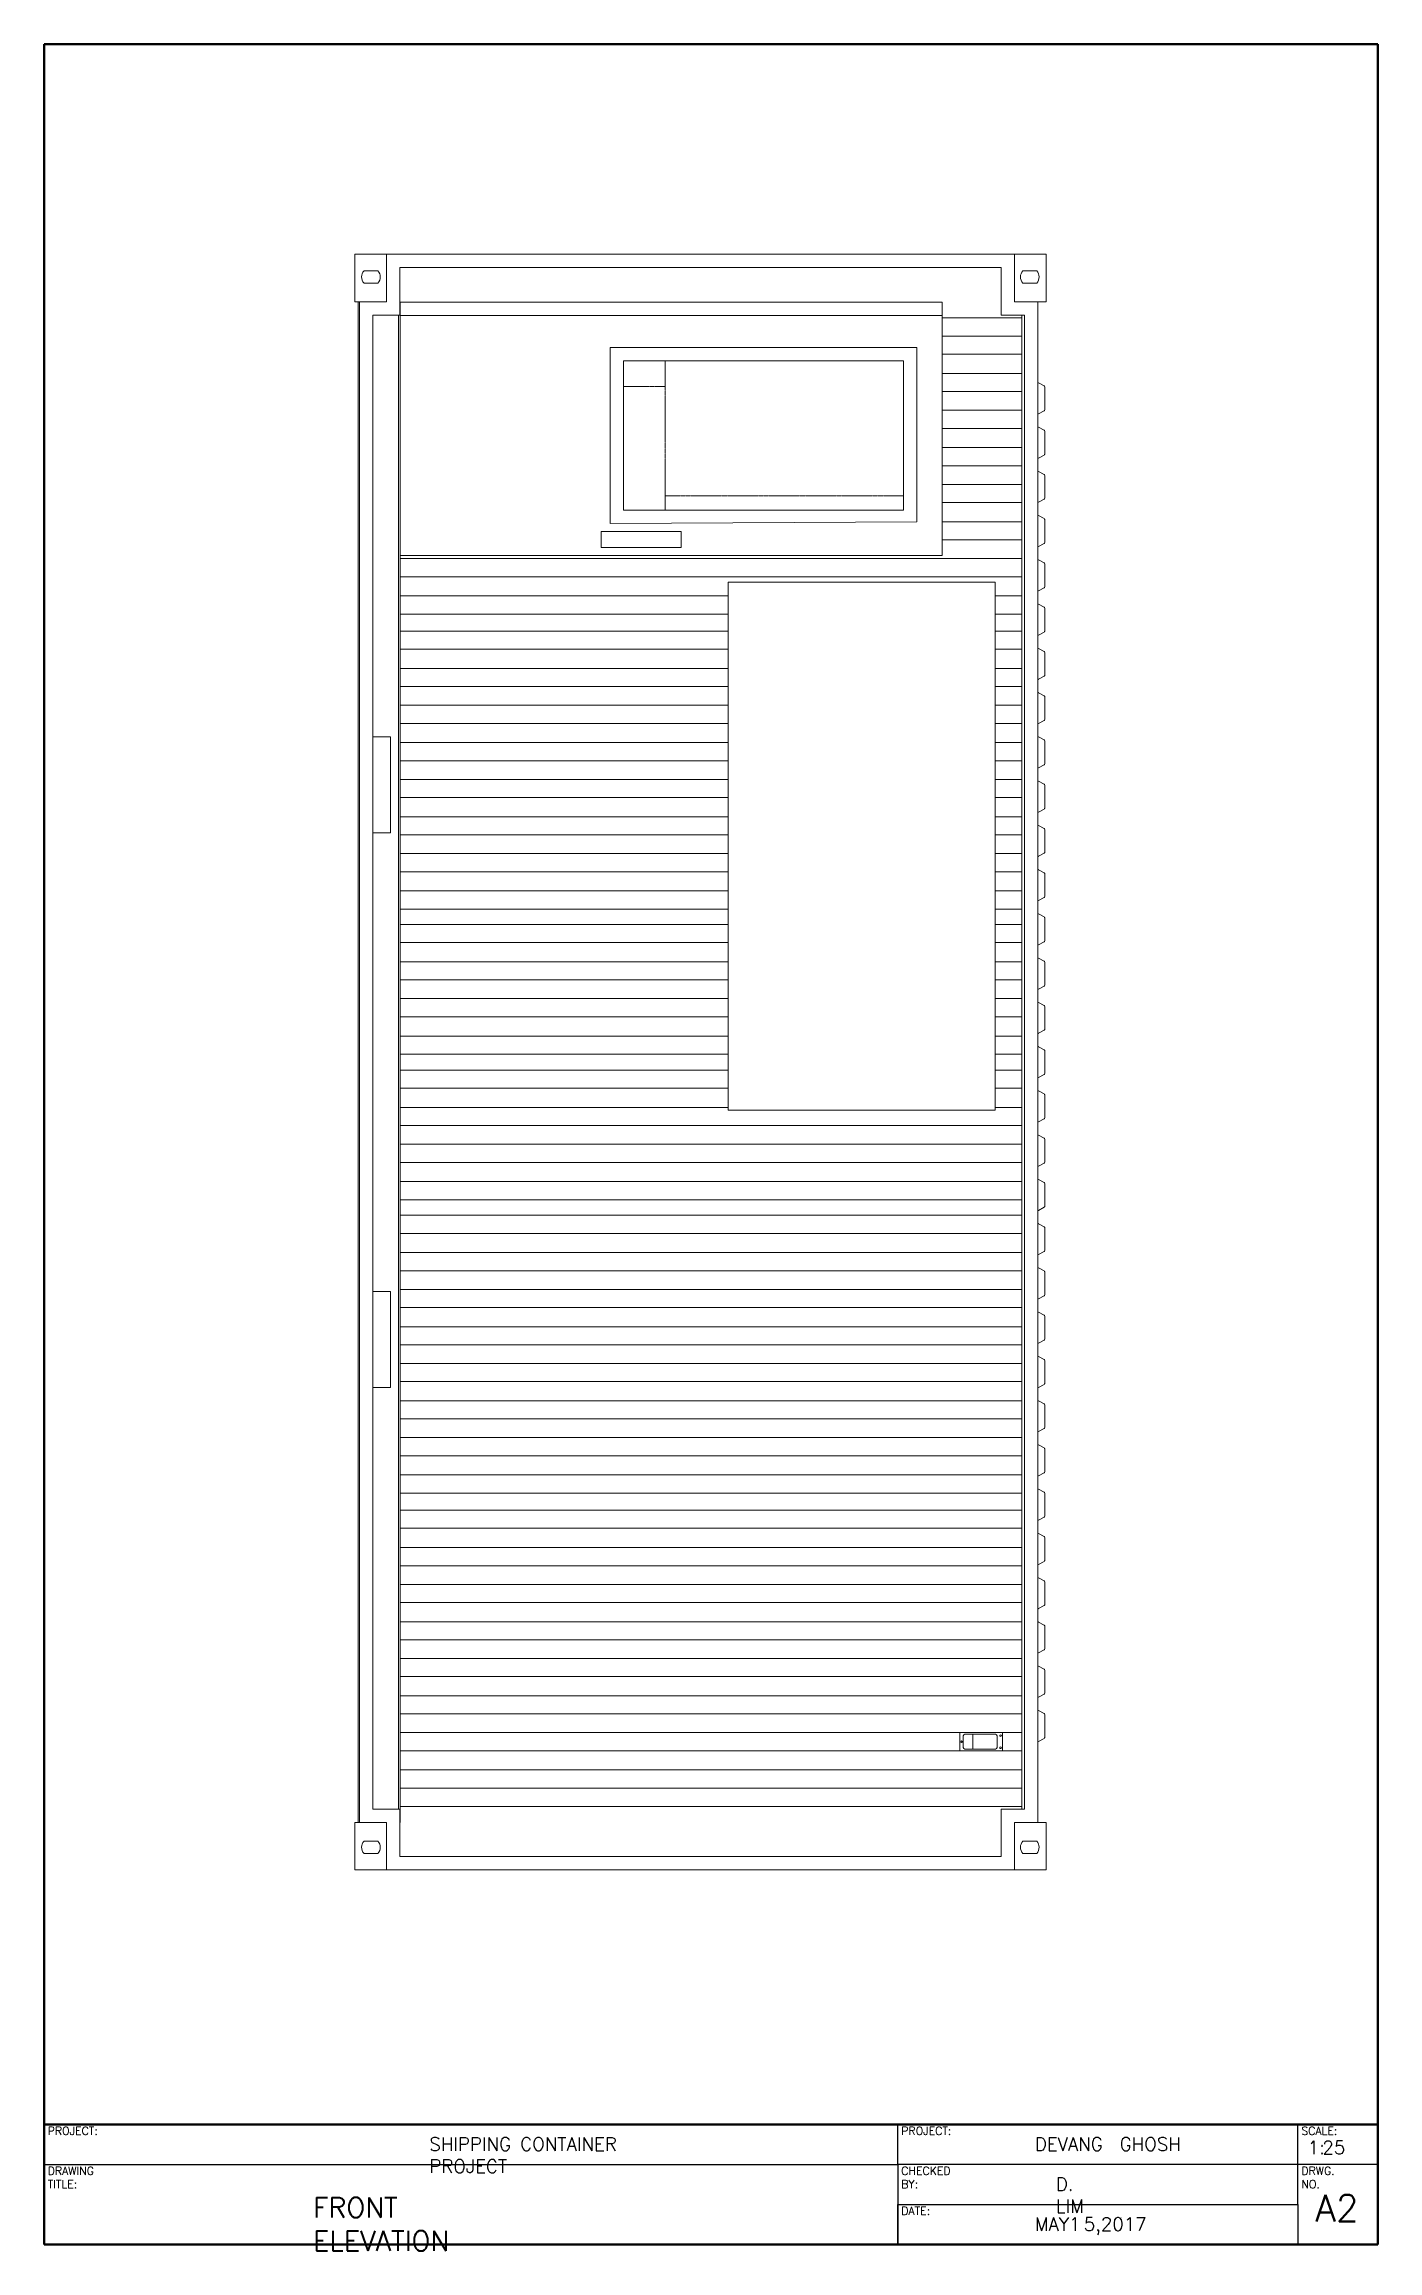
# Model space of a CAD drawing. Header units: millimetres. Extents: x -114891 to 6090, y -66971 to -39451.
# Drawn here: x -10721 to -5721, y -57394 to -49120 of the extents above; entities that cross this region are included whole.
import ezdxf

# ---------------------------------------------------------------- set-up
doc = ezdxf.new("R2010")
doc.units = ezdxf.units.MM
doc.header["$LTSCALE"] = 0.05
doc.linetypes.add('HIDDENX2', pattern=[19.05, 12.7, -6.35])
for name, color, linetype, lineweight in [('Border', 160, 'Continuous', 70), ('Final White Lines', 7, 'Continuous', 9), ('Lines', 181, 'Continuous', 30), ('text', 7, 'Continuous', 5), ('Window View', 253, 'HIDDENX2', 5)]:
    doc.layers.add(name, color=color, linetype=linetype, lineweight=lineweight)
doc.layers.add('Yellow', color=40, linetype='Continuous')
doc.styles.add('Dim', font='simplex.shx', dxfattribs={"height": 2.5})
doc.styles.get("Standard").update_dxf_attribs({"font": 'simplex8.shx'})

msp = doc.modelspace()

# ---------------------------------------------------------------- linework, layer by layer
at = {"layer": 'Border'}
for p, q in [((-10720.813, -49119.898), (-5720.813, -49119.898)), ((-10720.813, -57369.898), (-10720.813, -49119.898)), ((-5720.813, -49119.898), (-5720.813, -57369.898)), ((-7520.813, -56919.898), (-10720.813, -56919.898)), ((-10720.813, -56919.898), (-7520.813, -56919.898)), ((-7520.813, -56919.898), (-6020.813, -56919.898)), ((-6020.813, -56919.898), (-5720.813, -56919.898)), ((-5720.813, -57369.898), (-5720.813, -57069.898)), ((-5720.813, -57369.898), (-10720.813, -57369.898)), ((-6020.813, -57369.898), (-5720.813, -57369.898))]:
    msp.add_line(p, q, dxfattribs=at)
at = {"layer": 'Final White Lines'}
for p, q in [((-9555.563, -49907.898), (-7064.563, -49907.898)), ((-9521.687, -49969.476), (-9469.44, -49969.476)), ((-9387.563, -49957.898), (-7132.563, -49957.898)), ((-7051.897, -49969.476), (-6999.65, -49969.476)), ((-9521.687, -50016.321), (-9469.44, -50016.321)), ((-7051.897, -50016.321), (-6999.65, -50016.321)), ((-9544.063, -52936.898), (-9544.063, -50085.898)), ((-9538.063, -52936.898), (-9538.063, -50085.898)), ((-9488.063, -52936.898), (-9488.063, -50135.898)), ((-9392.063, -52936.898), (-9392.063, -50135.898)), ((-9387.563, -50085.898), (-9386.063, -50085.898)), ((-9386.063, -50136.838), (-9386.063, -50085.898)), ((-9386.063, -50086.838), (-7598.849, -50086.838)), ((-9386.063, -50086.838), (-7354.063, -50086.838)), ((-9386.063, -52936.898), (-9386.063, -50136.838)), ((-7598.849, -50136.838), (-9386.063, -50136.838)), ((-7598.849, -50136.838), (-7354.063, -50136.838)), ((-7354.063, -50086.838), (-7354.063, -51036.838)), ((-7055.563, -55737.898), (-7055.563, -50135.898)), ((-7055.563, -50135.898), (-7055.563, -55737.898)), ((-7045.563, -50135.898), (-7045.563, -55737.898)), ((-6995.563, -55787.898), (-6995.563, -50085.898)), ((-6995.563, -50085.898), (-6995.563, -55787.898)), ((-7354.063, -50145.898), (-7055.563, -50145.898)), ((-8598.849, -50916.838), (-8598.849, -50256.838)), ((-7448.849, -50256.838), (-8598.849, -50256.838)), ((-7448.849, -50256.838), (-7448.849, -50910.898)), ((-8548.849, -50866.838), (-8548.849, -50306.838)), ((-7498.849, -50306.838), (-8548.849, -50306.838)), ((-8548.849, -50306.838), (-8548.849, -50403.898)), ((-7498.849, -50306.838), (-7498.849, -50866.838)), ((-8548.849, -50866.838), (-7498.849, -50866.838)), ((-8632.049, -51006.838), (-8632.049, -50946.838)), ((-8632.049, -50946.838), (-8332.049, -50946.838)), ((-8598.849, -50916.838), (-7448.849, -50910.898)), ((-8332.049, -51006.838), (-8332.049, -50946.838)), ((-9386.063, -51036.838), (-7598.849, -51036.838)), ((-8632.049, -51006.838), (-8332.049, -51006.838)), ((-7598.849, -51036.838), (-7354.063, -51036.838)), ((-8156.044, -51136.838), (-7156.044, -51136.838)), ((-8156.044, -51136.838), (-8156.044, -53116.838)), ((-7156.044, -51136.838), (-7156.044, -53116.838)), ((-9544.063, -52936.898), (-9544.063, -55787.898)), ((-9538.063, -52936.898), (-9538.063, -55787.898)), ((-9392.063, -52936.898), (-9392.063, -55737.898)), ((-9386.063, -52936.898), (-9386.063, -55787.898)), ((-8156.044, -53116.838), (-7156.044, -53116.838)), ((-7287.563, -55450.898), (-7287.563, -55518.898)), ((-7127.563, -55450.898), (-7287.563, -55450.898)), ((-7127.563, -55518.898), (-7287.563, -55518.898)), ((-7238.838, -55457.068), (-7238.838, -55512.728)), ((-7127.563, -55450.898), (-7127.563, -55518.898)), ((-9386.063, -55727.898), (-7055.563, -55727.898)), ((-9387.563, -55787.898), (-9386.063, -55787.898)), ((-9521.687, -55857.476), (-9469.44, -55857.476)), ((-9521.687, -55904.321), (-9469.44, -55904.321)), ((-9387.563, -55915.898), (-7132.563, -55915.898)), ((-7051.897, -55857.476), (-6999.65, -55857.476)), ((-7051.897, -55904.321), (-6999.65, -55904.321)), ((-9555.563, -55965.898), (-7064.563, -55965.898))]:
    msp.add_line(p, q, dxfattribs=at)
at = {"layer": 'Final White Lines', "color": 251}
for p, q in [((-7354.063, -50214.898), (-7055.563, -50214.898)), ((-7354.063, -50282.898), (-7055.563, -50282.898)), ((-7354.063, -50354.898), (-7055.563, -50354.898)), ((-7354.063, -50422.898), (-7055.563, -50422.898)), ((-7354.063, -50492.898), (-7055.563, -50492.898)), ((-7354.063, -50560.898), (-7055.563, -50560.898)), ((-7354.063, -50632.898), (-7055.563, -50632.898)), ((-7354.063, -50700.898), (-7055.563, -50700.898)), ((-7354.063, -50770.898), (-7055.563, -50770.898)), ((-7354.063, -50838.898), (-7055.563, -50838.898)), ((-7354.063, -50910.898), (-7055.563, -50910.898)), ((-9386.063, -51048.898), (-7055.563, -51048.898)), ((-7354.063, -50978.898), (-7055.563, -50978.898)), ((-9386.063, -51116.898), (-7055.563, -51116.898)), ((-9386.063, -51188.898), (-8156.044, -51188.898)), ((-7156.044, -51188.898), (-7055.563, -51188.898)), ((-9386.063, -51256.898), (-8156.044, -51256.898)), ((-7156.044, -51256.898), (-7055.563, -51256.898)), ((-9386.063, -51320.898), (-8156.044, -51320.898)), ((-7156.044, -51320.898), (-7055.563, -51320.898)), ((-9386.063, -51388.898), (-8156.044, -51388.898)), ((-9386.063, -51460.898), (-8156.044, -51460.898)), ((-7156.044, -51388.898), (-7055.563, -51388.898)), ((-7156.044, -51460.898), (-7055.563, -51460.898)), ((-9386.063, -51528.898), (-8156.044, -51528.898)), ((-7156.044, -51528.898), (-7055.563, -51528.898)), ((-9386.063, -51598.898), (-8156.044, -51598.898)), ((-7156.044, -51598.898), (-7055.563, -51598.898)), ((-9386.063, -51666.898), (-8156.044, -51666.898)), ((-7156.044, -51666.898), (-7055.563, -51666.898)), ((-9386.063, -51738.898), (-8156.044, -51738.898)), ((-7156.044, -51738.898), (-7055.563, -51738.898)), ((-9386.063, -51806.898), (-8156.044, -51806.898)), ((-9386.063, -51876.898), (-8156.044, -51876.898)), ((-7156.044, -51806.898), (-7055.563, -51806.898)), ((-7156.044, -51876.898), (-7055.563, -51876.898)), ((-9386.063, -51944.898), (-8156.044, -51944.898)), ((-7156.044, -51944.898), (-7055.563, -51944.898)), ((-9386.063, -52016.898), (-8156.044, -52016.898)), ((-7156.044, -52016.898), (-7055.563, -52016.898)), ((-9386.063, -52084.898), (-8156.044, -52084.898)), ((-7156.044, -52084.898), (-7055.563, -52084.898)), ((-9386.063, -52154.898), (-8156.044, -52154.898)), ((-7156.044, -52154.898), (-7055.563, -52154.898)), ((-9386.063, -52222.898), (-8156.044, -52222.898)), ((-7156.044, -52222.898), (-7055.563, -52222.898)), ((-9386.063, -52294.898), (-8156.044, -52294.898)), ((-9386.063, -52362.898), (-8156.044, -52362.898)), ((-7156.044, -52294.898), (-7055.563, -52294.898)), ((-7156.044, -52362.898), (-7055.563, -52362.898)), ((-9386.063, -52420.898), (-8156.044, -52420.898)), ((-7156.044, -52420.898), (-7055.563, -52420.898)), ((-9386.063, -52488.898), (-8156.044, -52488.898)), ((-7156.044, -52488.898), (-7055.563, -52488.898)), ((-9386.063, -52560.898), (-8156.044, -52560.898)), ((-7156.044, -52560.898), (-7055.563, -52560.898)), ((-9386.063, -52628.898), (-8156.044, -52628.898)), ((-9386.063, -52698.898), (-8156.044, -52698.898)), ((-7156.044, -52628.898), (-7055.563, -52628.898)), ((-7156.044, -52698.898), (-7055.563, -52698.898)), ((-9386.063, -52766.898), (-8156.044, -52766.898)), ((-7156.044, -52766.898), (-7055.563, -52766.898)), ((-9386.063, -52838.898), (-8156.044, -52838.898)), ((-7156.044, -52838.898), (-7055.563, -52838.898)), ((-9386.063, -52906.898), (-8156.044, -52906.898)), ((-7156.044, -52906.898), (-7055.563, -52906.898)), ((-9386.063, -52966.898), (-8156.044, -52966.898)), ((-9386.063, -53034.898), (-8156.044, -53034.898)), ((-7156.044, -52966.898), (-7055.563, -52966.898)), ((-7156.044, -53034.898), (-7055.563, -53034.898)), ((-9386.063, -53106.898), (-8156.044, -53106.898)), ((-7156.044, -53106.898), (-7055.563, -53106.898)), ((-9386.063, -53174.898), (-7055.563, -53174.898)), ((-9386.063, -53244.898), (-7055.563, -53244.898)), ((-9386.063, -53312.898), (-7055.563, -53312.898)), ((-9386.063, -53384.898), (-7055.563, -53384.898)), ((-9386.063, -53452.898), (-7055.563, -53452.898)), ((-9386.063, -53510.898), (-7055.563, -53510.898)), ((-9386.063, -53578.898), (-7055.563, -53578.898)), ((-9386.063, -53650.898), (-7055.563, -53650.898)), ((-9386.063, -53718.898), (-7055.563, -53718.898)), ((-9386.063, -53788.898), (-7055.563, -53788.898)), ((-9386.063, -53856.898), (-7055.563, -53856.898)), ((-9386.063, -53928.898), (-7055.563, -53928.898)), ((-9386.063, -53996.898), (-7055.563, -53996.898)), ((-9386.063, -54066.898), (-7055.563, -54066.898)), ((-9386.063, -54134.898), (-7055.563, -54134.898)), ((-9386.063, -54206.898), (-7055.563, -54206.898)), ((-9386.063, -54274.898), (-7055.563, -54274.898)), ((-9386.063, -54344.898), (-7055.563, -54344.898)), ((-9386.063, -54412.898), (-7055.563, -54412.898)), ((-9386.063, -54484.898), (-7055.563, -54484.898)), ((-9386.063, -54552.898), (-7055.563, -54552.898)), ((-9386.063, -54616.898), (-7055.563, -54616.898)), ((-9386.063, -54684.898), (-7055.563, -54684.898)), ((-9386.063, -54756.898), (-7055.563, -54756.898)), ((-9386.063, -54824.898), (-7055.563, -54824.898)), ((-9386.063, -54894.898), (-7055.563, -54894.898)), ((-9386.063, -54962.898), (-7055.563, -54962.898)), ((-9386.063, -55034.898), (-7055.563, -55034.898)), ((-9386.063, -55102.898), (-7055.563, -55102.898)), ((-9386.063, -55172.898), (-7055.563, -55172.898)), ((-9386.063, -55240.898), (-7055.563, -55240.898)), ((-9386.063, -55312.898), (-7055.563, -55312.898)), ((-9386.063, -55380.898), (-7055.563, -55380.898)), ((-9386.063, -55450.898), (-7055.563, -55450.898)), ((-9386.063, -55518.898), (-7055.563, -55518.898)), ((-9386.063, -55590.898), (-7055.563, -55590.898)), ((-9386.063, -55658.898), (-7055.563, -55658.898))]:
    msp.add_line(p, q, dxfattribs=at)
at = {"layer": 'Final White Lines', "elevation": 0, "flags": 128}
for points in [[(-9555.563, -50085.898), (-9555.563, -49907.898), (-9437.563, -49907.898), (-9437.563, -50085.898)], [(-7082.563, -50085.898), (-7082.563, -49907.898), (-6964.563, -49907.898), (-6964.563, -50085.898)], [(-9555.563, -55787.898), (-9555.563, -55965.898), (-9437.563, -55965.898), (-9437.563, -55787.898)], [(-7082.563, -55787.898), (-7082.563, -55965.898), (-6964.563, -55965.898), (-6964.563, -55787.898)]]:
    msp.add_lwpolyline(points, close=True, dxfattribs=at)
for points in [[(-9387.563, -49957.898), (-9387.563, -50135.898), (-9488.063, -50135.898)], [(-7045.563, -50135.898), (-7132.563, -50135.898), (-7132.563, -49957.898)], [(-9488.063, -51716.898), (-9422.063, -51716.898), (-9422.063, -52076.898), (-9488.063, -52076.898)], [(-9387.563, -55915.898), (-9387.563, -55737.898), (-9488.063, -55737.898), (-9488.063, -52936.898)], [(-9488.063, -54156.898), (-9422.063, -54156.898), (-9422.063, -53796.898), (-9488.063, -53796.898)], [(-7045.563, -55737.898), (-7132.563, -55737.898), (-7132.563, -55915.898)]]:
    msp.add_lwpolyline(points, dxfattribs=at)
for points in [[(-6995.563, -50530.911), (-6995.563, -50509.377, -0.279959), (-6993.407, -50505.827), (-6971.72, -50494.566, 0.279959), (-6969.563, -50491.016), (-6969.563, -50404.877, 0.279959), (-6971.72, -50401.327), (-6993.407, -50390.066, -0.279959), (-6995.563, -50386.516), (-6995.563, -50364.981)], [(-6995.563, -50696.842), (-6995.563, -50675.307, -0.279959), (-6993.407, -50671.757), (-6971.72, -50660.496, 0.279959), (-6969.563, -50656.946), (-6969.563, -50570.807, 0.279959), (-6971.72, -50567.257), (-6993.407, -50555.996, -0.279959), (-6995.563, -50552.446), (-6995.563, -50530.911)], [(-6995.563, -50862.772), (-6995.563, -50841.237, -0.279959), (-6993.407, -50837.687), (-6971.72, -50826.426, 0.279959), (-6969.563, -50822.877), (-6969.563, -50736.737, 0.279959), (-6971.72, -50733.187), (-6993.407, -50721.926, -0.279959), (-6995.563, -50718.377), (-6995.563, -50696.842)], [(-6995.563, -51028.702), (-6995.563, -51007.167, -0.279959), (-6993.407, -51003.617), (-6971.72, -50992.357, 0.279959), (-6969.563, -50988.807), (-6969.563, -50902.667, 0.279959), (-6971.72, -50899.117), (-6993.407, -50887.857, -0.279959), (-6995.563, -50884.307), (-6995.563, -50862.772)], [(-6995.563, -51194.632), (-6995.563, -51173.097, -0.279959), (-6993.407, -51169.547), (-6971.72, -51158.287, 0.279959), (-6969.563, -51154.737), (-6969.563, -51068.597, 0.279959), (-6971.72, -51065.047), (-6993.407, -51053.787, -0.279959), (-6995.563, -51050.237), (-6995.563, -51028.702)], [(-6995.563, -51360.562), (-6995.563, -51339.027, -0.279959), (-6993.407, -51335.477), (-6971.72, -51324.217, 0.279959), (-6969.563, -51320.667), (-6969.563, -51234.527, 0.279959), (-6971.72, -51230.977), (-6993.407, -51219.717, -0.279959), (-6995.563, -51216.167), (-6995.563, -51194.632)], [(-6995.563, -51526.492), (-6995.563, -51504.957, -0.279959), (-6993.407, -51501.407), (-6971.72, -51490.147, 0.279959), (-6969.563, -51486.597), (-6969.563, -51400.457, 0.279959), (-6971.72, -51396.907), (-6993.407, -51385.647, -0.279959), (-6995.563, -51382.097), (-6995.563, -51360.562)], [(-6995.563, -51692.422), (-6995.563, -51670.887, -0.279959), (-6993.407, -51667.337), (-6971.72, -51656.077, 0.279959), (-6969.563, -51652.527), (-6969.563, -51566.387, 0.279959), (-6971.72, -51562.837), (-6993.407, -51551.577, -0.279959), (-6995.563, -51548.027), (-6995.563, -51526.492)], [(-6995.563, -51858.353), (-6995.563, -51836.818, -0.279959), (-6993.407, -51833.268), (-6971.72, -51822.007, 0.279959), (-6969.563, -51818.457), (-6969.563, -51732.318, 0.279959), (-6971.72, -51728.768), (-6993.407, -51717.507, -0.279959), (-6995.563, -51713.957), (-6995.563, -51692.422)], [(-6995.563, -52024.283), (-6995.563, -52002.748, -0.279959), (-6993.407, -51999.198), (-6971.72, -51987.937, 0.279959), (-6969.563, -51984.387), (-6969.563, -51898.248, 0.279959), (-6971.72, -51894.698), (-6993.407, -51883.437, -0.279959), (-6995.563, -51879.887), (-6995.563, -51858.353)], [(-6995.563, -52190.213), (-6995.563, -52168.678, -0.279959), (-6993.407, -52165.128), (-6971.72, -52153.868, 0.279959), (-6969.563, -52150.318), (-6969.563, -52064.178, 0.279959), (-6971.72, -52060.628), (-6993.407, -52049.368, -0.279959), (-6995.563, -52045.818), (-6995.563, -52024.283)], [(-6995.563, -52356.143), (-6995.563, -52334.608, -0.279959), (-6993.407, -52331.058), (-6971.72, -52319.798, 0.279959), (-6969.563, -52316.248), (-6969.563, -52230.108, 0.279959), (-6971.72, -52226.558), (-6993.407, -52215.298, -0.279959), (-6995.563, -52211.748), (-6995.563, -52190.213)], [(-6995.563, -52522.073), (-6995.563, -52500.538, -0.279959), (-6993.407, -52496.988), (-6971.72, -52485.728, 0.279959), (-6969.563, -52482.178), (-6969.563, -52396.038, 0.279959), (-6971.72, -52392.488), (-6993.407, -52381.228, -0.279959), (-6995.563, -52377.678), (-6995.563, -52356.143)], [(-6995.563, -52688.003), (-6995.563, -52666.468, -0.279959), (-6993.407, -52662.918), (-6971.72, -52651.658, 0.279959), (-6969.563, -52648.108), (-6969.563, -52561.968, 0.279959), (-6971.72, -52558.418), (-6993.407, -52547.158, -0.279959), (-6995.563, -52543.608), (-6995.563, -52522.073)], [(-6995.563, -52853.933), (-6995.563, -52832.398, -0.279959), (-6993.407, -52828.848), (-6971.72, -52817.588, 0.279959), (-6969.563, -52814.038), (-6969.563, -52727.898, 0.279959), (-6971.72, -52724.348), (-6993.407, -52713.088, -0.279959), (-6995.563, -52709.538), (-6995.563, -52688.003)], [(-6969.563, -52936.898), (-6969.563, -52893.829, 0.279959), (-6971.72, -52890.279), (-6993.407, -52879.018, -0.279959), (-6995.563, -52875.468), (-6995.563, -52853.933)], [(-6969.563, -52936.898), (-6969.563, -52979.968, -0.279959), (-6971.72, -52983.518), (-6993.407, -52994.779, 0.279959), (-6995.563, -52998.329), (-6995.563, -53019.864)], [(-6995.563, -53019.864), (-6995.563, -53041.398, 0.279959), (-6993.407, -53044.948), (-6971.72, -53056.209, -0.279959), (-6969.563, -53059.759), (-6969.563, -53145.898, -0.279959), (-6971.72, -53149.448), (-6993.407, -53160.709, 0.279959), (-6995.563, -53164.259), (-6995.563, -53185.794)], [(-6995.563, -53185.794), (-6995.563, -53207.329, 0.279959), (-6993.407, -53210.879), (-6971.72, -53222.139, -0.279959), (-6969.563, -53225.689), (-6969.563, -53311.829, -0.279959), (-6971.72, -53315.379), (-6993.407, -53326.639, 0.279959), (-6995.563, -53330.189), (-6995.563, -53351.724)], [(-6995.563, -53351.724), (-6995.563, -53373.259, 0.279959), (-6993.407, -53376.809), (-6971.72, -53388.069, -0.279959), (-6969.563, -53391.619), (-6969.563, -53477.759, -0.279959), (-6971.72, -53481.309), (-6993.407, -53492.569, 0.279959), (-6995.563, -53496.119), (-6995.563, -53517.654)], [(-6995.563, -53517.654), (-6995.563, -53539.189, 0.279959), (-6993.407, -53542.739), (-6971.72, -53553.999, -0.279959), (-6969.563, -53557.549), (-6969.563, -53643.689, -0.279959), (-6971.72, -53647.239), (-6993.407, -53658.499, 0.279959), (-6995.563, -53662.049), (-6995.563, -53683.584)], [(-6995.563, -53683.584), (-6995.563, -53705.119, 0.279959), (-6993.407, -53708.669), (-6971.72, -53719.929, -0.279959), (-6969.563, -53723.479), (-6969.563, -53809.619, -0.279959), (-6971.72, -53813.169), (-6993.407, -53824.429, 0.279959), (-6995.563, -53827.979), (-6995.563, -53849.514)], [(-6995.563, -53849.514), (-6995.563, -53871.049, 0.279959), (-6993.407, -53874.599), (-6971.72, -53885.859, -0.279959), (-6969.563, -53889.409), (-6969.563, -53975.549, -0.279959), (-6971.72, -53979.099), (-6993.407, -53990.359, 0.279959), (-6995.563, -53993.909), (-6995.563, -54015.444)], [(-6995.563, -54015.444), (-6995.563, -54036.979, 0.279959), (-6993.407, -54040.529), (-6971.72, -54051.79, -0.279959), (-6969.563, -54055.34), (-6969.563, -54141.479, -0.279959), (-6971.72, -54145.029), (-6993.407, -54156.29, 0.279959), (-6995.563, -54159.84), (-6995.563, -54181.374)], [(-6995.563, -54181.374), (-6995.563, -54202.909, 0.279959), (-6993.407, -54206.459), (-6971.72, -54217.72, -0.279959), (-6969.563, -54221.27), (-6969.563, -54307.409, -0.279959), (-6971.72, -54310.959), (-6993.407, -54322.22, 0.279959), (-6995.563, -54325.77), (-6995.563, -54347.305)], [(-6995.563, -54347.305), (-6995.563, -54368.84, 0.279959), (-6993.407, -54372.39), (-6971.72, -54383.65, -0.279959), (-6969.563, -54387.2), (-6969.563, -54473.34, -0.279959), (-6971.72, -54476.89), (-6993.407, -54488.15, 0.279959), (-6995.563, -54491.7), (-6995.563, -54513.235)], [(-6995.563, -54513.235), (-6995.563, -54534.77, 0.279959), (-6993.407, -54538.32), (-6971.72, -54549.58, -0.279959), (-6969.563, -54553.13), (-6969.563, -54639.27, -0.279959), (-6971.72, -54642.82), (-6993.407, -54654.08, 0.279959), (-6995.563, -54657.63), (-6995.563, -54679.165)], [(-6995.563, -54679.165), (-6995.563, -54700.7, 0.279959), (-6993.407, -54704.25), (-6971.72, -54715.51, -0.279959), (-6969.563, -54719.06), (-6969.563, -54805.2, -0.279959), (-6971.72, -54808.75), (-6993.407, -54820.01, 0.279959), (-6995.563, -54823.56), (-6995.563, -54845.095)], [(-6995.563, -54845.095), (-6995.563, -54866.63, 0.279959), (-6993.407, -54870.18), (-6971.72, -54881.44, -0.279959), (-6969.563, -54884.99), (-6969.563, -54971.13, -0.279959), (-6971.72, -54974.68), (-6993.407, -54985.94, 0.279959), (-6995.563, -54989.49), (-6995.563, -55011.025)], [(-6995.563, -55011.025), (-6995.563, -55032.56, 0.279959), (-6993.407, -55036.11), (-6971.72, -55047.37, -0.279959), (-6969.563, -55050.92), (-6969.563, -55137.06, -0.279959), (-6971.72, -55140.61), (-6993.407, -55151.87, 0.279959), (-6995.563, -55155.42), (-6995.563, -55176.955)], [(-6995.563, -55176.955), (-6995.563, -55198.49, 0.279959), (-6993.407, -55202.04), (-6971.72, -55213.301, -0.279959), (-6969.563, -55216.851), (-6969.563, -55302.99, -0.279959), (-6971.72, -55306.54), (-6993.407, -55317.801, 0.279959), (-6995.563, -55321.351), (-6995.563, -55342.885)], [(-6995.563, -55342.885), (-6995.563, -55364.42, 0.279959), (-6993.407, -55367.97), (-6971.72, -55379.231, -0.279959), (-6969.563, -55382.781), (-6969.563, -55468.92, -0.279959), (-6971.72, -55472.47), (-6993.407, -55483.731, 0.279959), (-6995.563, -55487.281), (-6995.563, -55508.816)]]:
    msp.add_lwpolyline(points, format="xyb", dxfattribs=at)
msp.add_lwpolyline([(-7148.203, -55463.068), (-7148.203, -55506.728, -0.41421356), (-7154.203, -55512.728), (-7269.182, -55512.728, -0.41421356), (-7275.182, -55506.728), (-7275.182, -55463.068, -0.41421356), (-7269.182, -55457.068), (-7154.203, -55457.068, -0.41421356)], format="xyb", close=True, dxfattribs=at)
at = {"layer": 'Final White Lines'}
for centre in [(-7281.282, -55484.898), (-7135.445, -55462.14), (-7135.445, -55507.657)]:
    msp.add_circle(centre, 3.141, dxfattribs=at)
for centre, start, end in [((-9495.563, -49992.898), 138.1204528, 221.8795472), ((-9495.563, -49992.898), 318.1204528, 41.8795472), ((-7025.773, -49992.898), 138.1204528, 221.8795472), ((-7025.773, -49992.898), 318.1204528, 41.8795472), ((-9495.563, -55880.898), 138.1204528, 221.8795472), ((-9495.563, -55880.898), 318.1204528, 41.8795472), ((-7025.773, -55880.898), 138.1204528, 221.8795472), ((-7025.773, -55880.898), 318.1204528, 41.8795472)]:
    msp.add_arc(centre, 35.086, start, end, dxfattribs=at)
at = {"layer": 'Lines'}
for p, q in [((-7520.813, -57069.898), (-7520.813, -56919.898)), ((-6020.813, -57069.898), (-6020.813, -56919.898)), ((-10720.813, -57069.898), (-7520.813, -57069.898)), ((-7520.813, -57069.898), (-7520.813, -57369.898)), ((-6020.813, -57069.898), (-7520.813, -57069.898)), ((-5720.813, -57069.898), (-6020.813, -57069.898)), ((-6020.813, -57219.898), (-6020.813, -57069.898)), ((-7520.813, -57369.898), (-7520.813, -57219.898)), ((-7520.813, -57219.898), (-6020.813, -57219.898)), ((-6020.813, -57219.898), (-6020.813, -57369.898))]:
    msp.add_line(p, q, dxfattribs=at)
at = {"layer": 'Window View'}
for p, q in [((-8392.063, -50403.898), (-8392.063, -50306.838)), ((-8392.063, -50306.838), (-8392.063, -50866.838)), ((-8548.849, -50403.898), (-8392.063, -50403.898)), ((-8392.063, -50866.838), (-8392.063, -50760.958)), ((-7498.849, -50813.898), (-8392.063, -50813.898))]:
    msp.add_line(p, q, dxfattribs=at)

# ---------------------------------------------------------------- texts
at = {"layer": 'text', "attachment_point": 1}
for s, width, insert, char_height in [('PROJECT:', 25.48894, (-10707.566, -56928.997), 30), ('PROJECT:', 25.48894, (-7507.566, -56928.997), 30), ('SCALE:', 25.48894, (-6007.566, -56928.997), 30), ('DRAWING TITLE:', 25.48894, (-10707.566, -57078.997), 30), ('CHECKED BY:', 25.48894, (-7507.566, -57078.997), 30), ('DRWG. NO.', 25.48894, (-6007.566, -57078.997), 30), ('DATE:', 25.48894, (-7507.566, -57228.997), 30), ('A2', 12, (-5955.481, -57183.347), 100)]:
    msp.add_mtext_dynamic_manual_height_columns(s, width=width, gutter_width=158.499, heights=[0], dxfattribs=dict(at, insert=insert, char_height=char_height))
at = {"layer": 'text'}
note = msp.add_mtext_dynamic_manual_height_columns('\\pt50,100;SHIPPING CONTAINER ', width=830.53422, gutter_width=0, heights=[2.608, 0], dxfattribs=dict(at, insert=(-10107.235, -56968.578), char_height=50, attachment_point=1))
for column, words in zip(note.columns.linked_columns, ['\\pt50,100;PROJECT']):
    column.text = words
note = msp.add_mtext_dynamic_manual_height_columns('DEVANG ', width=160.03846, gutter_width=158.499, heights=[59.944, 0], dxfattribs=dict(at, insert=(-7007.235, -56968.578), char_height=50, attachment_point=1))
for column, words in zip(note.columns.linked_columns, ['GHOSH']):
    column.text = words
note = msp.add_mtext_dynamic_manual_height_columns('1: ', width=50, gutter_width=5.288, heights=[57.436, 0], dxfattribs=dict(at, insert=(-5984, -56981.578), char_height=50, attachment_point=1))
for column, words in zip(note.columns.linked_columns, ['25']):
    column.text = words
note = msp.add_mtext_dynamic_manual_height_columns('D. ', width=50, gutter_width=28.995, heights=[34.771, 0], dxfattribs=dict(at, insert=(-7007.235, -57118.578), char_height=50, attachment_point=1))
for column, words in zip(note.columns.linked_columns, ['LIM']):
    column.text = words
note = msp.add_mtext_dynamic_manual_height_columns('FRONT ', width=89.92911, gutter_width=304.264, heights=[2.608, 0], dxfattribs=dict(at, insert=(-10107.235, -57194.006), char_height=75, attachment_point=1))
for column, words in zip(note.columns.linked_columns, ['ELEVATION']):
    column.text = words
note = msp.add_mtext_dynamic_manual_height_columns('MAY1 ', width=159.65626, gutter_width=24.167, heights=[62.14, 0], dxfattribs=dict(at, insert=(-7007.235, -57268.578), char_height=50, attachment_point=1))
for column, words in zip(note.columns.linked_columns, ['5,2017']):
    column.text = words
at = {"layer": 'Yellow', "insert": (-6683.146, -57268.578), "char_height": 0.1585, "attachment_point": 1, "style": 'Dim'}
msp.add_mtext_dynamic_manual_height_columns('{\\C0;\\c16777215;MAY 15, 2017}', width=476.09357, gutter_width=0.0625, heights=[0], dxfattribs=at)

doc.saveas('drawing.dxf')
